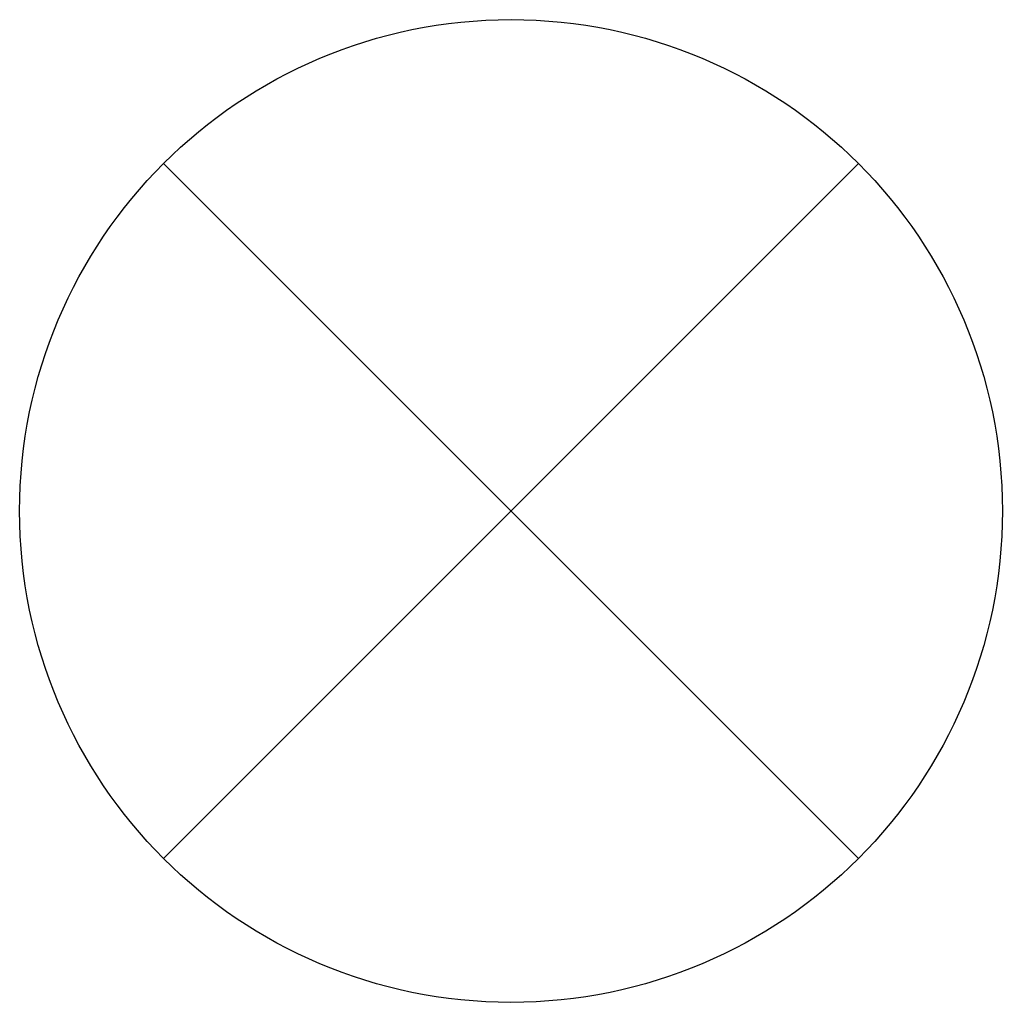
# Model space of a CAD drawing. Header units: millimetres. Extents: x -55 to 55, y -55 to 55.
import ezdxf

# ---------------------------------------------------------------- set-up
doc = ezdxf.new("R2010")
doc.units = ezdxf.units.MM
doc.header["$LTSCALE"] = 0.1

msp = doc.modelspace()

# ---------------------------------------------------------------- linework, layer by layer
at = {"color": 8}
for p, q in [((-38.89, 38.89), (38.89, -38.89)), ((-38.89, -38.89), (38.89, 38.89))]:
    msp.add_line(p, q, dxfattribs=at)
msp.add_circle((0, 0), 55)

doc.saveas('drawing.dxf')
